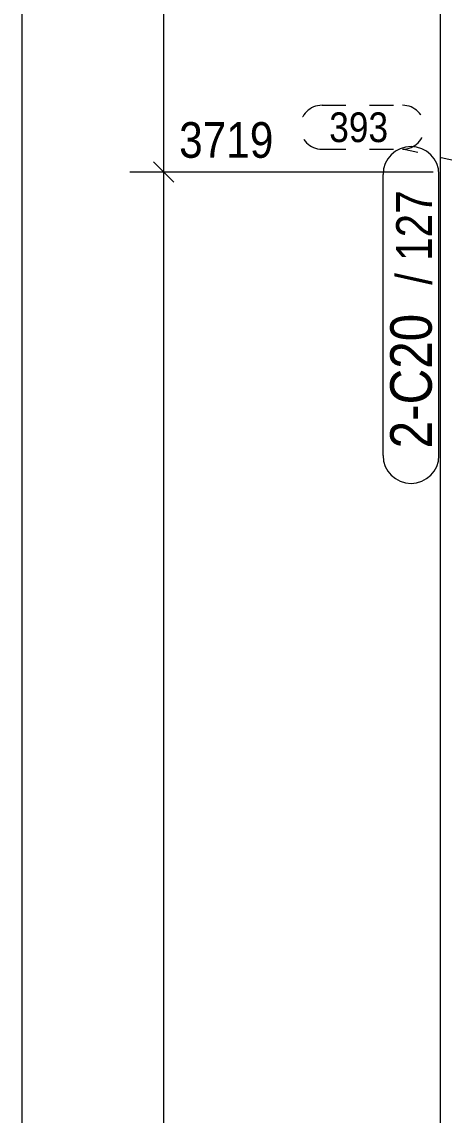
# Model space of a CAD drawing. Header units: millimetres. Extents: x 2 to 579, y 1 to 405.
# Drawn here: x 5 to 40.5, y 203 to 295 of the extents above; entities that cross this region are included whole.
import ezdxf

# ---------------------------------------------------------------- set-up
doc = ezdxf.new("R2010")
doc.units = ezdxf.units.MM
doc.linetypes.add('XKITLINE00', pattern=[0])
doc.linetypes.add('XKITLINE02', pattern=[4, 2, -2])
for name, color, linetype, lineweight in [('Dimensions', 7, 'Continuous', 0), ('DrawingSheet', 5, 'Continuous', 0), ('Part', 2, 'Continuous', 0), ('PartMark', 7, 'Continuous', 0)]:
    doc.layers.add(name, color=color, linetype=linetype, lineweight=lineweight)
doc.styles.add('ARIAL', font='ARIAL.TTF')

# ---------------------------------------------------------------- blocks, each defined once
blk = doc.blocks.new('*A30')
at = {"layer": 'Part', "color": 2, "linetype": 'XKITLINE00', "lineweight": 0}
blk.add_line((40.175, 350.9), (40.175, 176.736), dxfattribs=at)
blk = doc.blocks.new('*A68')
at = {"layer": 'DrawingSheet', "color": 5, "linetype": 'XKITLINE00', "lineweight": 0}
blk.add_line((5, 405), (5, 5), dxfattribs=at)
blk = doc.blocks.new('*A119')
at = {"layer": 'Dimensions', "color": 7, "linetype": 'XKITLINE00', "lineweight": 0}
for p, q in [((16.076, 283.184), (17.773, 281.487)), ((39.575, 282.336), (14.075, 282.336)), ((16.925, 69.536), (16.925, 282.336))]:
    blk.add_line(p, q, dxfattribs=at)
at = {"layer": 'Dimensions', "color": 3}
blk.add_point((16.925, 282.336), dxfattribs=at)
at = {"layer": 'Dimensions', "color": 3, "style": 'ARIAL', "width": 0.85}
blk.add_text('3719', height=3, dxfattribs=at).set_placement((18.225, 283.536))
blk = doc.blocks.new('*A120')
at = {"layer": 'Dimensions', "color": 7, "linetype": 'XKITLINE00', "lineweight": 0}
for p, q in [((16.076, 351.748), (17.773, 350.051)), ((39.175, 350.9), (14.075, 350.9)), ((16.925, 282.336), (16.925, 350.9)), ((16.076, 283.184), (17.773, 281.487)), ((39.575, 282.336), (14.075, 282.336))]:
    blk.add_line(p, q, dxfattribs=at)
at = {"layer": 'Dimensions', "color": 3}
for p in [(16.925, 350.9), (16.925, 282.336)]:
    blk.add_point(p, dxfattribs=at)
at = {"layer": 'Dimensions', "color": 3, "style": 'ARIAL', "width": 0.85}
blk.add_text('4405', height=3, dxfattribs=at).set_placement((18.225, 352.1))
blk.add_text('686', height=3, rotation=90.00021, dxfattribs=at).set_placement((15.575, 313.28))
blk = doc.blocks.new('*A142')
at = {"layer": 'PartMark', "color": 7, "linetype": 'XKITLINE02', "lineweight": 0}
for p, q in [((30.245, 287.956), (37.008, 287.956)), ((30.245, 284.256), (37.008, 284.256)), ((42.204, 283.106), (37.008, 284.256))]:
    blk.add_line(p, q, dxfattribs=at)
for centre, start, end in [((30.245, 286.106), 90, 270), ((37.008, 286.106), 270, 90)]:
    blk.add_arc(centre, 1.85, start, end, dxfattribs=at)
at = {"layer": 'PartMark', "color": 3, "style": 'ARIAL', "width": 0.85}
blk.add_text('393', height=2.5, dxfattribs=at).set_placement((30.845, 284.856))
blk = doc.blocks.new('*A143')
at = {"layer": 'PartMark', "color": 7, "linetype": 'XKITLINE00', "lineweight": 0}
for p, q in [((35.375, 258.486), (35.375, 282.134)), ((40.075, 258.486), (40.075, 282.134))]:
    blk.add_line(p, q, dxfattribs=at)
for centre, start, end in [((37.725, 282.134), 0, 180), ((37.725, 258.486), 180, 0)]:
    blk.add_arc(centre, 2.35, start, end, dxfattribs=at)
at = {"layer": 'PartMark', "color": 3, "style": 'ARIAL', "width": 0.85}
for s, p in [('127', (39.475, 274.859)), ('/', (39.475, 272.847))]:
    blk.add_text(s, height=3, rotation=90.00021, dxfattribs=at).set_placement(p)
at = {"layer": 'PartMark', "color": 1, "style": 'ARIAL', "width": 0.85}
blk.add_text('2-C20', height=3.5, rotation=90.00021, dxfattribs=at).set_placement((39.475, 259.086))

msp = doc.modelspace()

# ---------------------------------------------------------------- block references
at = {"lineweight": 0}
for name in ['*A68', '*A120', '*A142', '*A119', '*A143']:
    msp.add_blockref(name, (0, 0), dxfattribs=at)
at = {"layer": 'Part', "lineweight": 0}
msp.add_blockref('*A30', (0, 0), dxfattribs=at)

doc.saveas('drawing.dxf')
